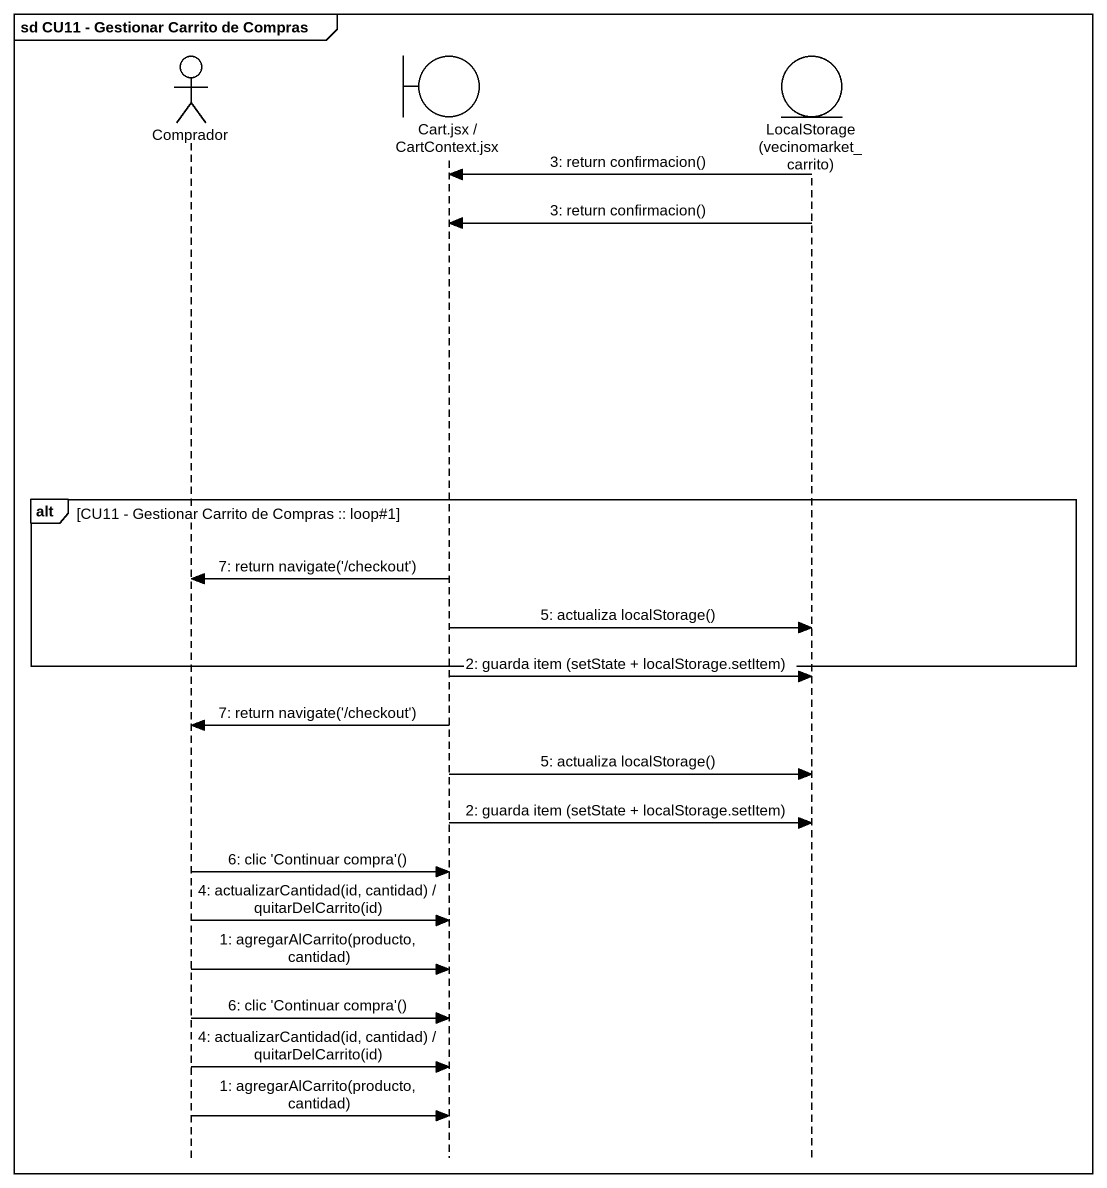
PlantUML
@startuml
mainframe sd CU11 - Gestionar Carrito de Compras
hide footbox
actor Comprador
boundary "Cart.jsx / CartContext.jsx" as Cart_jsx_CartContext_jsx
entity "LocalStorage (vecinomarket_carrito)" as LocalStorage_vecinomarket

LocalStorage_vecinomarket -> Cart_jsx_CartContext_jsx : 3: return confirmacion()
LocalStorage_vecinomarket -> Cart_jsx_CartContext_jsx : 3: return confirmacion()
alt CU11 - Gestionar Carrito de Compras :: loop#1
  Cart_jsx_CartContext_jsx -> Comprador : 7: return navigate('/checkout')
  Cart_jsx_CartContext_jsx -> LocalStorage_vecinomarket : 5: actualiza localStorage()
end
Cart_jsx_CartContext_jsx -> LocalStorage_vecinomarket : 2: guarda item (setState + localStorage.setItem)
Cart_jsx_CartContext_jsx -> Comprador : 7: return navigate('/checkout')
Cart_jsx_CartContext_jsx -> LocalStorage_vecinomarket : 5: actualiza localStorage()
Cart_jsx_CartContext_jsx -> LocalStorage_vecinomarket : 2: guarda item (setState + localStorage.setItem)
Comprador -> Cart_jsx_CartContext_jsx : 6: clic 'Continuar compra'()
Comprador -> Cart_jsx_CartContext_jsx : 4: actualizarCantidad(id, cantidad) / quitarDelCarrito(id)
Comprador -> Cart_jsx_CartContext_jsx : 1: agregarAlCarrito(producto, cantidad)
Comprador -> Cart_jsx_CartContext_jsx : 6: clic 'Continuar compra'()
Comprador -> Cart_jsx_CartContext_jsx : 4: actualizarCantidad(id, cantidad) / quitarDelCarrito(id)
Comprador -> Cart_jsx_CartContext_jsx : 1: agregarAlCarrito(producto, cantidad)
@enduml
